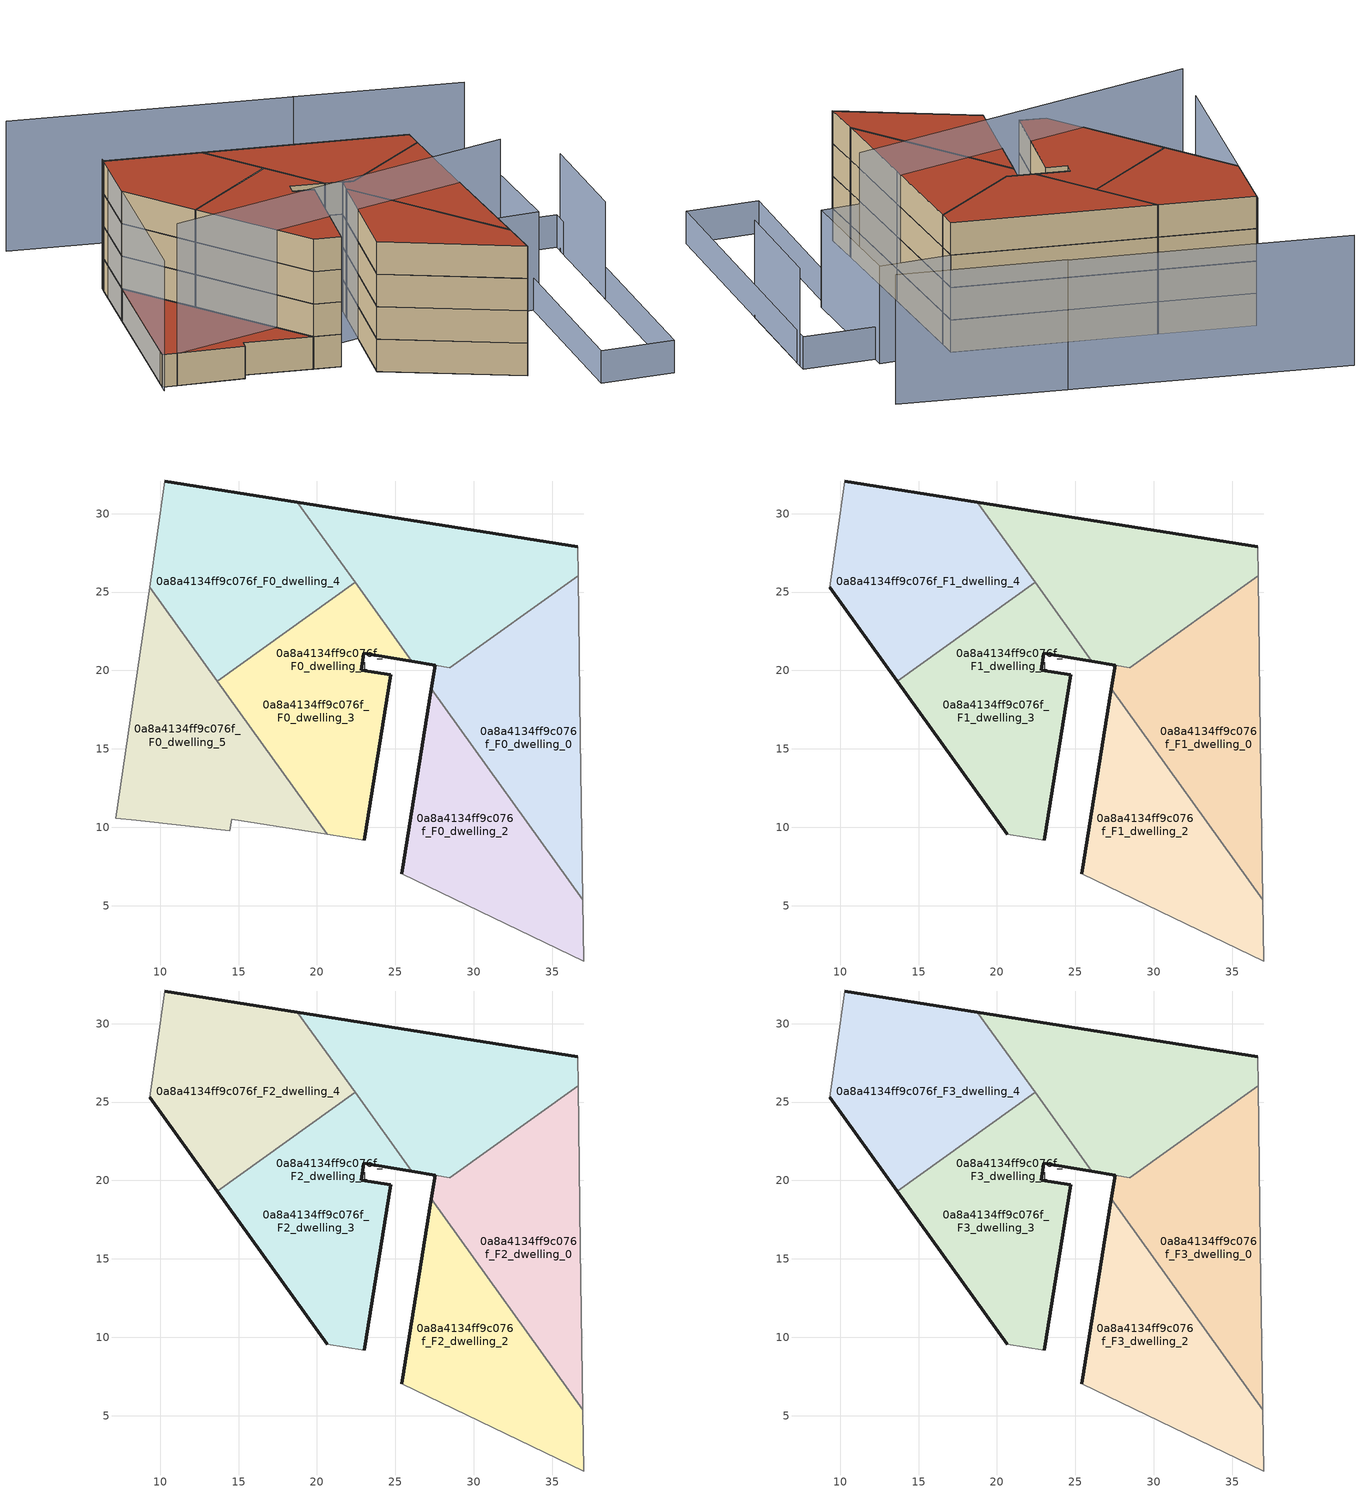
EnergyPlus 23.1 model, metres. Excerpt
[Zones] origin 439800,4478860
0a8a4134ff9c076f_F0_dwelling_0
 floor ground (EU_floor_Construction): 36.95,5.39 36.79,15.75 36.66,26.03 28.48,20.17 27.54,20.33 27.3,18.83 z0
 wall outside (EU_wall_Construction): 27.3,18.83 27.54,20.33 z0:3; 28.48,20.17,3 28.49,20.17,0 28.49,20.17,3
 wall adiabatic (EU_wall_Construction): 36.66,26.03 36.79,15.75 36.95,5.39 z0:3
 wall to 0a8a4134ff9c076f_F0_dwelling_2 (EU_wall_Construction): 36.95,5.39 27.3,18.83 z0:3
 wall to 0a8a4134ff9c076f_F0_dwelling_1 (EU_wall_Construction): 27.54,20.33 28.48,20.17 / 28.49,20.17 36.66,26.03 z0:3
0a8a4134ff9c076f_F0_dwelling_1
 floor ground (EU_floor_Construction): 23.01,9.16 24.7,19.71 22.82,20.02 23,21.08 26.05,20.57 22.44,25.61 13.64,19.3 20.65,9.54 z0; 36.66,26.03 36.63,27.9 18.76,30.74 26.05,20.57 28.49,20.17 z0; 22.44,25.61 18.76,30.74 10.3,32.09 9.32,25.32 13.64,19.3 z0
 wall outside (EU_wall_Construction): 27.54,20.33 26.05,20.57 / 18.76,30.74 36.63,27.9 z0:3; 28.48,20.17,3 28.49,20.17,0 28.48,20.17,0
 wall adiabatic (EU_wall_Construction): 36.63,27.9 36.66,26.03 z0:3
 wall to 0a8a4134ff9c076f_F0_dwelling_4 (EU_wall_Construction): 22.44,25.61 18.76,30.74 z0:3
 wall to 0a8a4134ff9c076f_F0_dwelling_3 (EU_wall_Construction): 26.05,20.57 22.44,25.61 z0:3
0a8a4134ff9c076f_F0_dwelling_2
 floor ground (EU_floor_Construction): 37.02,1.47 36.95,5.39 27.3,18.83 25.43,7.03 z0
 wall outside (EU_wall_Construction): 25.43,7.03 27.3,18.83 z0:3
 wall adiabatic (EU_wall_Construction): 36.95,5.39 37.02,1.47 25.43,7.03 z0:3
0a8a4134ff9c076f_F0_dwelling_3
 floor ground (EU_floor_Construction): 36.66,26.03 36.63,27.9 18.76,30.74 26.05,20.57 28.49,20.17 z0; 23.01,9.16 24.7,19.71 22.82,20.02 23,21.08 26.05,20.57 22.44,25.61 13.64,19.3 20.65,9.54 z0
 wall outside (EU_wall_Construction): 26.05,20.57 23,21.08 22.82,20.02 24.7,19.71 23.01,9.16 z0:3
 wall adiabatic (EU_wall_Construction): 23.01,9.16 20.65,9.54 z0:3
 wall to 0a8a4134ff9c076f_F0_dwelling_4 (EU_wall_Construction): 13.64,19.3 22.44,25.61 z0:3
 wall to 0a8a4134ff9c076f_F0_dwelling_5 (EU_wall_Construction): 20.65,9.54 13.64,19.3 z0:3
0a8a4134ff9c076f_F0_dwelling_4
 floor ground (EU_floor_Construction): 36.66,26.03 36.63,27.9 18.76,30.74 26.05,20.57 28.49,20.17 z0; 22.44,25.61 18.76,30.74 10.3,32.09 9.32,25.32 13.64,19.3 z0
 wall outside (EU_wall_Construction): 10.3,32.09 18.76,30.74 z0:3
 wall adiabatic (EU_wall_Construction): 9.32,25.32 10.3,32.09 z0:3
 wall to 0a8a4134ff9c076f_F0_dwelling_5 (EU_wall_Construction): 13.64,19.3 9.32,25.32 z0:3
0a8a4134ff9c076f_F0_dwelling_5
 floor ground (EU_floor_Construction): 20.65,9.54 9.32,25.32 7.17,10.59 8.47,10.45 14.43,9.77 14.56,10.5 z0
 wall adiabatic (EU_wall_Construction): 20.65,9.54 14.56,10.5 14.43,9.77 8.47,10.45 7.17,10.59 9.32,25.32 z0:3
 roof outside (EU_roof_Construction): 9.32,25.32 20.65,9.54 14.56,10.5 14.43,9.77 8.47,10.45 7.17,10.59 z3
0a8a4134ff9c076f_F1_dwelling_0
 floor to 0a8a4134ff9c076f_F0_dwelling_0 (EU_floor_Construction): 36.95,5.39 36.79,15.75 36.66,26.03 28.48,20.17 27.54,20.33 27.3,18.83 z3
 wall outside (EU_wall_Construction): 27.3,18.83 27.54,20.33 z3:6; 28.48,20.17,6 28.49,20.17,3 28.49,20.17,6
 wall adiabatic (EU_wall_Construction): 36.66,26.03 36.79,15.75 36.95,5.39 z3:6
 wall to 0a8a4134ff9c076f_F1_dwelling_2 (EU_wall_Construction): 36.95,5.39 27.3,18.83 z3:6
 wall to 0a8a4134ff9c076f_F1_dwelling_1 (EU_wall_Construction): 27.54,20.33 28.48,20.17 / 28.49,20.17 36.66,26.03 z3:6
0a8a4134ff9c076f_F1_dwelling_1
 floor to 0a8a4134ff9c076f_F0_dwelling_1 (EU_floor_Construction): 36.66,26.03 36.63,27.9 18.76,30.74 26.05,20.57 28.48,20.17 z3
 floor adiabatic (EU_floor_Construction): 22.44,25.61 18.76,30.74 10.3,32.09 9.32,25.32 13.64,19.3 z3; 23.01,9.16 24.7,19.71 22.82,20.02 23,21.08 26.05,20.57 22.44,25.61 13.64,19.3 20.65,9.54 z3
 wall outside (EU_wall_Construction): 27.54,20.33 26.05,20.57 / 18.76,30.74 36.63,27.9 z3:6; 28.48,20.17,6 28.49,20.17,3 28.48,20.17,3
 wall adiabatic (EU_wall_Construction): 36.63,27.9 36.66,26.03 z3:6
 wall to 0a8a4134ff9c076f_F1_dwelling_4 (EU_wall_Construction): 22.44,25.61 18.76,30.74 z3:6
 wall to 0a8a4134ff9c076f_F1_dwelling_3 (EU_wall_Construction): 26.05,20.57 22.44,25.61 z3:6
0a8a4134ff9c076f_F1_dwelling_2
 floor to 0a8a4134ff9c076f_F0_dwelling_2 (EU_floor_Construction): 37.01,1.47 36.95,5.39 27.3,18.83 25.43,7.03 z3
 wall outside (EU_wall_Construction): 25.43,7.03 27.3,18.83 z3:6
 wall adiabatic (EU_wall_Construction): 36.95,5.39 37.02,1.47 25.43,7.03 z3:6
0a8a4134ff9c076f_F1_dwelling_3
 floor to 0a8a4134ff9c076f_F0_dwelling_3 (EU_floor_Construction): 23.01,9.16 24.7,19.71 22.82,20.02 23,21.08 26.05,20.57 22.44,25.61 13.64,19.3 20.65,9.54 z3
 floor adiabatic (EU_floor_Construction): 36.66,26.03 36.63,27.9 18.76,30.74 26.05,20.57 28.49,20.17 z3
 wall outside (EU_wall_Construction): 20.65,9.54 13.64,19.3 / 26.05,20.57 23,21.08 22.82,20.02 24.7,19.71 23.01,9.16 z3:6
 wall adiabatic (EU_wall_Construction): 23.01,9.16 20.65,9.54 z3:6
 wall to 0a8a4134ff9c076f_F1_dwelling_4 (EU_wall_Construction): 13.64,19.3 22.44,25.61 z3:6
0a8a4134ff9c076f_F1_dwelling_4
 floor to 0a8a4134ff9c076f_F0_dwelling_4 (EU_floor_Construction): 36.66,26.03 36.63,27.9 18.76,30.74 26.05,20.57 28.48,20.17 z3; 22.44,25.61 18.76,30.74 10.3,32.09 9.32,25.32 13.64,19.3 z3
 wall outside (EU_wall_Construction): 10.3,32.09 18.76,30.74 / 13.64,19.3 9.32,25.32 z3:6
 wall adiabatic (EU_wall_Construction): 9.32,25.32 10.3,32.09 z3:6
0a8a4134ff9c076f_F2_dwelling_0
 floor to 0a8a4134ff9c076f_F1_dwelling_0 (EU_floor_Construction): 36.95,5.39 36.79,15.75 36.66,26.03 28.48,20.17 27.54,20.33 27.3,18.83 z6
 wall outside (EU_wall_Construction): 27.3,18.83 27.54,20.33 z6:9; 28.48,20.17,9 28.49,20.17,6 28.49,20.17,9
 wall adiabatic (EU_wall_Construction): 36.66,26.03 36.79,15.75 36.95,5.39 z6:9
 wall to 0a8a4134ff9c076f_F2_dwelling_2 (EU_wall_Construction): 36.95,5.39 27.3,18.83 z6:9
 wall to 0a8a4134ff9c076f_F2_dwelling_1 (EU_wall_Construction): 27.54,20.33 28.48,20.17 / 28.49,20.17 36.66,26.03 z6:9
0a8a4134ff9c076f_F2_dwelling_1
 floor to 0a8a4134ff9c076f_F1_dwelling_1 (EU_floor_Construction): 36.66,26.03 36.63,27.9 18.76,30.74 26.05,20.57 28.48,20.17 z6
 floor adiabatic (EU_floor_Construction): 22.44,25.61 18.76,30.74 10.3,32.09 9.32,25.32 13.64,19.3 z6; 23.01,9.16 24.7,19.71 22.82,20.02 23,21.08 26.05,20.57 22.44,25.61 13.64,19.3 20.65,9.54 z6
 wall outside (EU_wall_Construction): 27.54,20.33 26.05,20.57 / 18.76,30.74 36.63,27.9 z6:9; 28.48,20.17,9 28.49,20.17,6 28.48,20.17,6
 wall adiabatic (EU_wall_Construction): 36.63,27.9 36.66,26.03 z6:9
 wall to 0a8a4134ff9c076f_F2_dwelling_4 (EU_wall_Construction): 22.44,25.61 18.76,30.74 z6:9
 wall to 0a8a4134ff9c076f_F2_dwelling_3 (EU_wall_Construction): 26.05,20.57 22.44,25.61 z6:9
0a8a4134ff9c076f_F2_dwelling_2
 floor to 0a8a4134ff9c076f_F1_dwelling_2 (EU_floor_Construction): 37.01,1.47 36.95,5.39 27.3,18.83 25.43,7.03 z6
 wall outside (EU_wall_Construction): 25.43,7.03 27.3,18.83 z6:9
 wall adiabatic (EU_wall_Construction): 36.95,5.39 37.02,1.47 25.43,7.03 z6:9
0a8a4134ff9c076f_F2_dwelling_3
 floor to 0a8a4134ff9c076f_F1_dwelling_3 (EU_floor_Construction): 23.01,9.16 24.7,19.71 22.82,20.02 23,21.08 26.05,20.57 22.44,25.61 13.64,19.3 20.65,9.54 z6
 floor adiabatic (EU_floor_Construction): 36.66,26.03 36.63,27.9 18.76,30.74 26.05,20.57 28.49,20.17 z6
 wall outside (EU_wall_Construction): 20.65,9.54 13.64,19.3 / 26.05,20.57 23,21.08 22.82,20.02 24.7,19.71 23.01,9.16 z6:9
 wall adiabatic (EU_wall_Construction): 23.01,9.16 20.65,9.54 z6:9
 wall to 0a8a4134ff9c076f_F2_dwelling_4 (EU_wall_Construction): 13.64,19.3 22.44,25.61 z6:9
0a8a4134ff9c076f_F2_dwelling_4
 floor to 0a8a4134ff9c076f_F1_dwelling_4 (EU_floor_Construction): 36.66,26.03 36.63,27.9 18.76,30.74 26.05,20.57 28.48,20.17 z6; 22.44,25.61 18.76,30.74 10.3,32.09 9.32,25.32 13.64,19.3 z6
 wall outside (EU_wall_Construction): 10.3,32.09 18.76,30.74 / 13.64,19.3 9.32,25.32 z6:9
 wall adiabatic (EU_wall_Construction): 9.32,25.32 10.3,32.09 z6:9
0a8a4134ff9c076f_F3_dwelling_0
 floor to 0a8a4134ff9c076f_F2_dwelling_0 (EU_floor_Construction): 36.95,5.39 36.79,15.75 36.66,26.03 28.48,20.17 27.54,20.33 27.3,18.83 z9
 wall outside (EU_wall_Construction): 27.3,18.83 27.54,20.33 z9:12; 28.48,20.17,12 28.49,20.17,9 28.49,20.17,12
 wall adiabatic (EU_wall_Construction): 36.66,26.03 36.79,15.75 36.95,5.39 z9:12
 wall to 0a8a4134ff9c076f_F3_dwelling_2 (EU_wall_Construction): 36.95,5.39 27.3,18.83 z9:12
 wall to 0a8a4134ff9c076f_F3_dwelling_1 (EU_wall_Construction): 27.54,20.33 28.48,20.17 / 28.49,20.17 36.66,26.03 z9:12
 roof outside (EU_roof_Construction): 36.66,26.03 36.79,15.75 36.95,5.39 27.3,18.83 27.54,20.33 28.48,20.17 z12
0a8a4134ff9c076f_F3_dwelling_1
 floor to 0a8a4134ff9c076f_F2_dwelling_1 (EU_floor_Construction): 36.66,26.03 36.63,27.9 18.76,30.74 26.05,20.57 28.48,20.17 z9
 floor adiabatic (EU_floor_Construction): 22.44,25.61 18.76,30.74 10.3,32.09 9.32,25.32 13.64,19.3 z9; 23.01,9.16 24.7,19.71 22.82,20.02 23,21.08 26.05,20.57 22.44,25.61 13.64,19.3 20.65,9.54 z9
 wall outside (EU_wall_Construction): 27.54,20.33 26.05,20.57 / 18.76,30.74 36.63,27.9 z9:12; 28.48,20.17,12 28.49,20.17,9 28.48,20.17,9
 wall adiabatic (EU_wall_Construction): 36.63,27.9 36.66,26.03 z9:12
 wall to 0a8a4134ff9c076f_F3_dwelling_4 (EU_wall_Construction): 22.44,25.61 18.76,30.74 z9:12
 wall to 0a8a4134ff9c076f_F3_dwelling_3 (EU_wall_Construction): 26.05,20.57 22.44,25.61 z9:12
 roof outside (EU_roof_Construction): 22.44,25.61 26.05,20.57 23,21.08 22.82,20.02 24.7,19.71 23.01,9.16 20.65,9.54 13.64,19.3 z12; 36.63,27.9 36.66,26.03 28.48,20.17 26.05,20.57 18.76,30.74 z12; 18.76,30.74 22.44,25.61 13.64,19.3 9.32,25.32 10.3,32.09 z12
0a8a4134ff9c076f_F3_dwelling_2
 floor to 0a8a4134ff9c076f_F2_dwelling_2 (EU_floor_Construction): 37.01,1.47 36.95,5.39 27.3,18.83 25.43,7.03 z9
 wall outside (EU_wall_Construction): 25.43,7.03 27.3,18.83 z9:12
 wall adiabatic (EU_wall_Construction): 36.95,5.39 37.02,1.47 25.43,7.03 z9:12
 roof outside (EU_roof_Construction): 27.3,18.83 36.95,5.39 37.02,1.47 25.43,7.03 z12
0a8a4134ff9c076f_F3_dwelling_3
 floor to 0a8a4134ff9c076f_F2_dwelling_3 (EU_floor_Construction): 23.01,9.16 24.7,19.71 22.82,20.02 23,21.08 26.05,20.57 22.44,25.61 13.64,19.3 20.65,9.54 z9
 floor adiabatic (EU_floor_Construction): 36.66,26.03 36.63,27.9 18.76,30.74 26.05,20.57 28.49,20.17 z9
 wall outside (EU_wall_Construction): 20.65,9.54 13.64,19.3 / 26.05,20.57 23,21.08 22.82,20.02 24.7,19.71 23.01,9.16 z9:12
 wall adiabatic (EU_wall_Construction): 23.01,9.16 20.65,9.54 z9:12
 wall to 0a8a4134ff9c076f_F3_dwelling_4 (EU_wall_Construction): 13.64,19.3 22.44,25.61 z9:12
 roof outside (EU_roof_Construction): 22.44,25.61 26.05,20.57 23,21.08 22.82,20.02 24.7,19.71 23.01,9.16 20.65,9.54 13.64,19.3 z12; 36.63,27.9 36.66,26.03 28.48,20.17 26.05,20.57 18.76,30.74 z12
0a8a4134ff9c076f_F3_dwelling_4
 floor to 0a8a4134ff9c076f_F2_dwelling_4 (EU_floor_Construction): 36.66,26.03 36.63,27.9 18.76,30.74 26.05,20.57 28.48,20.17 z9; 22.44,25.61 18.76,30.74 10.3,32.09 9.32,25.32 13.64,19.3 z9
 wall outside (EU_wall_Construction): 10.3,32.09 18.76,30.74 / 13.64,19.3 9.32,25.32 z9:12
 wall adiabatic (EU_wall_Construction): 9.32,25.32 10.3,32.09 z9:12
 roof outside (EU_roof_Construction): 18.76,30.74 22.44,25.61 13.64,19.3 9.32,25.32 10.3,32.09 z12; 36.63,27.9 36.66,26.03 28.48,20.17 26.05,20.57 18.76,30.74 z12
shading: 8.47,10.45 40.84,17.46 z0:15; 49.69,26.69 48.84,-2.53 / 48.84,-2.53 42.27,-2.33 / 42.27,-2.33 43.12,26.88 / 43.12,26.88 49.69,26.69 z0:3; 49.34,14.65 49.67,25.79 / 43.17,27.96 43.29,14.68 / 43.29,14.68 36.76,14.62 / 36.76,14.62 36.63,27.9 / 36.63,27.9 43.17,27.96 z0:9; 10.36,32.46 7.06,9.84 / 30.47,39.11 5.76,43.13 / 45.2,36.72 30.38,39.13 z0:12
[Building]
EU S2 Campaign: North Axis=0; Terrain=City; Solar Distribution=FullExterior
[Site:Location]
Madrid: Latitude=40.5; Longitude=-3.5; Time Zone=1; Elevation=609
[SizingPeriod:WeatherFileDays]
AnnualSizingPeriod: Begin Month=1; Begin Day of Month=1; End Month=12; End Day of Month=31; Day of Week for Start Day=Monday; Use Weather File Daylight Saving Period=No; Use Weather File Rain and Snow Indicators=No
[MATERIAL]
EU_InternalMass_Material: Roughness=MediumRough; Thickness=0.1; Conductivity=1; Density=1800; Specific Heat=900; Thermal Absorptance=0.9; Solar Absorptance=0.7; Visible Absorptance=0.7
[MATERIAL:NOMASS] Roughness=MediumRough; Thermal Absorptance=0.9; Solar Absorptance=0.7; Visible Absorptance=0.7
Name | Thermal Resistance
EU_wall_NoMass | 0.609216
EU_roof_NoMass | 0.513268
EU_floor_NoMass | 0.568163
[CONSTRUCTION]
EU_wall_Construction: EU_wall_NoMass
EU_roof_Construction: EU_roof_NoMass
EU_floor_Construction: EU_floor_NoMass
EU_InternalMass_Construction: EU_InternalMass_Material
[ZONE] Type=1; Multiplier=1; Ceiling Height=autocalculate; Floor Area=autocalculate; Part of Total Floor Area=Yes
Name | Volume
0a8a4134ff9c076f_F0_dwelling_0; 0a8a4134ff9c076f_F1_dwelling_0; 0a8a4134ff9c076f_F2_dwelling_0; 0a8a4134ff9c076f_F3_dwelling_0 | 300.602
0a8a4134ff9c076f_F0_dwelling_1 | 919.126
0a8a4134ff9c076f_F1_dwelling_1; 0a8a4134ff9c076f_F2_dwelling_1; 0a8a4134ff9c076f_F3_dwelling_1 | 919.141
0a8a4134ff9c076f_F0_dwelling_2; 0a8a4134ff9c076f_F1_dwelling_2; 0a8a4134ff9c076f_F2_dwelling_2; 0a8a4134ff9c076f_F3_dwelling_2 | 276.287
0a8a4134ff9c076f_F0_dwelling_3; 0a8a4134ff9c076f_F1_dwelling_3; 0a8a4134ff9c076f_F2_dwelling_3; 0a8a4134ff9c076f_F3_dwelling_3 | 608.488
0a8a4134ff9c076f_F0_dwelling_4 | 608.439
0a8a4134ff9c076f_F1_dwelling_4; 0a8a4134ff9c076f_F2_dwelling_4; 0a8a4134ff9c076f_F3_dwelling_4 | 608.453
0a8a4134ff9c076f_F0_dwelling_5 | 299.192
[INTERNALMASS] Construction=EU_InternalMass_Construction
Name | Zone or ZoneList | Surface Area
0a8a4134ff9c076f_F0_dwelling_0_EU_InternalMass | 0a8a4134ff9c076f_F0_dwelling_0 | 100.204
0a8a4134ff9c076f_F0_dwelling_1_EU_InternalMass | 0a8a4134ff9c076f_F0_dwelling_1 | 99.2764
0a8a4134ff9c076f_F0_dwelling_2_EU_InternalMass | 0a8a4134ff9c076f_F0_dwelling_2 | 92.0968
0a8a4134ff9c076f_F0_dwelling_3_EU_InternalMass | 0a8a4134ff9c076f_F0_dwelling_3 | 103.563
0a8a4134ff9c076f_F0_dwelling_4_EU_InternalMass | 0a8a4134ff9c076f_F0_dwelling_4 | 103.547
0a8a4134ff9c076f_F0_dwelling_5_EU_InternalMass | 0a8a4134ff9c076f_F0_dwelling_5 | 99.7305
0a8a4134ff9c076f_F1_dwelling_0_EU_InternalMass | 0a8a4134ff9c076f_F1_dwelling_0 | 119.682
0a8a4134ff9c076f_F1_dwelling_1_EU_InternalMass | 0a8a4134ff9c076f_F1_dwelling_1 | 119.682
0a8a4134ff9c076f_F1_dwelling_2_EU_InternalMass | 0a8a4134ff9c076f_F1_dwelling_2 | 119.681
0a8a4134ff9c076f_F1_dwelling_3_EU_InternalMass | 0a8a4134ff9c076f_F1_dwelling_3 | 119.686
0a8a4134ff9c076f_F1_dwelling_4_EU_InternalMass | 0a8a4134ff9c076f_F1_dwelling_4 | 119.686
0a8a4134ff9c076f_F2_dwelling_0_EU_InternalMass | 0a8a4134ff9c076f_F2_dwelling_0 | 119.682
0a8a4134ff9c076f_F2_dwelling_1_EU_InternalMass | 0a8a4134ff9c076f_F2_dwelling_1 | 119.682
0a8a4134ff9c076f_F2_dwelling_2_EU_InternalMass | 0a8a4134ff9c076f_F2_dwelling_2 | 119.681
0a8a4134ff9c076f_F2_dwelling_3_EU_InternalMass | 0a8a4134ff9c076f_F2_dwelling_3 | 119.686
0a8a4134ff9c076f_F2_dwelling_4_EU_InternalMass | 0a8a4134ff9c076f_F2_dwelling_4 | 119.686
0a8a4134ff9c076f_F3_dwelling_0_EU_InternalMass | 0a8a4134ff9c076f_F3_dwelling_0 | 119.682
0a8a4134ff9c076f_F3_dwelling_1_EU_InternalMass | 0a8a4134ff9c076f_F3_dwelling_1 | 119.682
0a8a4134ff9c076f_F3_dwelling_2_EU_InternalMass | 0a8a4134ff9c076f_F3_dwelling_2 | 119.681
0a8a4134ff9c076f_F3_dwelling_3_EU_InternalMass | 0a8a4134ff9c076f_F3_dwelling_3 | 119.686
0a8a4134ff9c076f_F3_dwelling_4_EU_InternalMass | 0a8a4134ff9c076f_F3_dwelling_4 | 119.686
[OTHEREQUIPMENT] Fuel Type=Electricity; Design Level Calculation Method=Watts/Area; Power per Zone Floor Area=1; Fraction Latent=0; Fraction Radiant=0; Fraction Lost=0; Carbon Dioxide Generation Rate=0; EndUse Subcategory=EU_Step8_InternalGains
Name | Zone or ZoneList or Space or SpaceList | Schedule
EU_Step8_InternalGain_0a8a4134ff9c076f_F0_dwelling_0_f000 | 0a8a4134ff9c076f_F0_dwelling_0 | EU_Step8_GainSchedule_0a8a4134ff9c076f_F0_dwelling_0_f000
EU_Step8_InternalGain_0a8a4134ff9c076f_F0_dwelling_1_f000 | 0a8a4134ff9c076f_F0_dwelling_1 | EU_Step8_GainSchedule_0a8a4134ff9c076f_F0_dwelling_1_f000
EU_Step8_InternalGain_0a8a4134ff9c076f_F0_dwelling_2_f000 | 0a8a4134ff9c076f_F0_dwelling_2 | EU_Step8_GainSchedule_0a8a4134ff9c076f_F0_dwelling_2_f000
EU_Step8_InternalGain_0a8a4134ff9c076f_F0_dwelling_3_f000 | 0a8a4134ff9c076f_F0_dwelling_3 | EU_Step8_GainSchedule_0a8a4134ff9c076f_F0_dwelling_3_f000
EU_Step8_InternalGain_0a8a4134ff9c076f_F0_dwelling_4_f000 | 0a8a4134ff9c076f_F0_dwelling_4 | EU_Step8_GainSchedule_0a8a4134ff9c076f_F0_dwelling_4_f000
EU_Step8_InternalGain_0a8a4134ff9c076f_F0_dwelling_5_f000 | 0a8a4134ff9c076f_F0_dwelling_5 | EU_Step8_GainSchedule_0a8a4134ff9c076f_F0_dwelling_5_f000
EU_Step8_InternalGain_0a8a4134ff9c076f_F1_dwelling_0_f000 | 0a8a4134ff9c076f_F1_dwelling_0 | EU_Step8_GainSchedule_0a8a4134ff9c076f_F1_dwelling_0_f000
EU_Step8_InternalGain_0a8a4134ff9c076f_F1_dwelling_1_f000 | 0a8a4134ff9c076f_F1_dwelling_1 | EU_Step8_GainSchedule_0a8a4134ff9c076f_F1_dwelling_1_f000
EU_Step8_InternalGain_0a8a4134ff9c076f_F1_dwelling_2_f000 | 0a8a4134ff9c076f_F1_dwelling_2 | EU_Step8_GainSchedule_0a8a4134ff9c076f_F1_dwelling_2_f000
EU_Step8_InternalGain_0a8a4134ff9c076f_F1_dwelling_3_f000 | 0a8a4134ff9c076f_F1_dwelling_3 | EU_Step8_GainSchedule_0a8a4134ff9c076f_F1_dwelling_3_f000
EU_Step8_InternalGain_0a8a4134ff9c076f_F1_dwelling_4_f000 | 0a8a4134ff9c076f_F1_dwelling_4 | EU_Step8_GainSchedule_0a8a4134ff9c076f_F1_dwelling_4_f000
EU_Step8_InternalGain_0a8a4134ff9c076f_F2_dwelling_0_f000 | 0a8a4134ff9c076f_F2_dwelling_0 | EU_Step8_GainSchedule_0a8a4134ff9c076f_F2_dwelling_0_f000
EU_Step8_InternalGain_0a8a4134ff9c076f_F2_dwelling_1_f000 | 0a8a4134ff9c076f_F2_dwelling_1 | EU_Step8_GainSchedule_0a8a4134ff9c076f_F2_dwelling_1_f000
EU_Step8_InternalGain_0a8a4134ff9c076f_F2_dwelling_2_f000 | 0a8a4134ff9c076f_F2_dwelling_2 | EU_Step8_GainSchedule_0a8a4134ff9c076f_F2_dwelling_2_f000
EU_Step8_InternalGain_0a8a4134ff9c076f_F2_dwelling_3_f000 | 0a8a4134ff9c076f_F2_dwelling_3 | EU_Step8_GainSchedule_0a8a4134ff9c076f_F2_dwelling_3_f000
EU_Step8_InternalGain_0a8a4134ff9c076f_F2_dwelling_4_f000 | 0a8a4134ff9c076f_F2_dwelling_4 | EU_Step8_GainSchedule_0a8a4134ff9c076f_F2_dwelling_4_f000
EU_Step8_InternalGain_0a8a4134ff9c076f_F3_dwelling_0_f000 | 0a8a4134ff9c076f_F3_dwelling_0 | EU_Step8_GainSchedule_0a8a4134ff9c076f_F3_dwelling_0_f000
EU_Step8_InternalGain_0a8a4134ff9c076f_F3_dwelling_1_f000 | 0a8a4134ff9c076f_F3_dwelling_1 | EU_Step8_GainSchedule_0a8a4134ff9c076f_F3_dwelling_1_f000
EU_Step8_InternalGain_0a8a4134ff9c076f_F3_dwelling_2_f000 | 0a8a4134ff9c076f_F3_dwelling_2 | EU_Step8_GainSchedule_0a8a4134ff9c076f_F3_dwelling_2_f000
EU_Step8_InternalGain_0a8a4134ff9c076f_F3_dwelling_3_f000 | 0a8a4134ff9c076f_F3_dwelling_3 | EU_Step8_GainSchedule_0a8a4134ff9c076f_F3_dwelling_3_f000
EU_Step8_InternalGain_0a8a4134ff9c076f_F3_dwelling_4_f000 | 0a8a4134ff9c076f_F3_dwelling_4 | EU_Step8_GainSchedule_0a8a4134ff9c076f_F3_dwelling_4_f000
[ZONEVENTILATION:DESIGNFLOWRATE] Schedule=EU_AlwaysOn; Design Flow Rate Calculation Method=AirChanges/Hour; Air Changes per Hour=0.752966; Ventilation Type=Natural; Fan Pressure Rise=0; Fan Total Efficiency=1; Constant Term Coefficient=1; Temperature Term Coefficient=0; Velocity Term Coefficient=0; Velocity Squared Term Coefficient=0; Minimum Indoor Temperature=-100; Maximum Indoor Temperature=100; Delta Temperature=-100; Minimum Outdoor Temperature=-100; Maximum Outdoor Temperature=100; Maximum Wind Speed=40
Name | Zone or ZoneList or Space or SpaceList
EU_ConstantAir_0a8a4134ff9c076f_F0_dwelling_0 | 0a8a4134ff9c076f_F0_dwelling_0
EU_ConstantAir_0a8a4134ff9c076f_F0_dwelling_1 | 0a8a4134ff9c076f_F0_dwelling_1
EU_ConstantAir_0a8a4134ff9c076f_F0_dwelling_2 | 0a8a4134ff9c076f_F0_dwelling_2
EU_ConstantAir_0a8a4134ff9c076f_F0_dwelling_3 | 0a8a4134ff9c076f_F0_dwelling_3
EU_ConstantAir_0a8a4134ff9c076f_F0_dwelling_4 | 0a8a4134ff9c076f_F0_dwelling_4
EU_ConstantAir_0a8a4134ff9c076f_F0_dwelling_5 | 0a8a4134ff9c076f_F0_dwelling_5
EU_ConstantAir_0a8a4134ff9c076f_F1_dwelling_0 | 0a8a4134ff9c076f_F1_dwelling_0
EU_ConstantAir_0a8a4134ff9c076f_F1_dwelling_1 | 0a8a4134ff9c076f_F1_dwelling_1
EU_ConstantAir_0a8a4134ff9c076f_F1_dwelling_2 | 0a8a4134ff9c076f_F1_dwelling_2
EU_ConstantAir_0a8a4134ff9c076f_F1_dwelling_3 | 0a8a4134ff9c076f_F1_dwelling_3
EU_ConstantAir_0a8a4134ff9c076f_F1_dwelling_4 | 0a8a4134ff9c076f_F1_dwelling_4
EU_ConstantAir_0a8a4134ff9c076f_F2_dwelling_0 | 0a8a4134ff9c076f_F2_dwelling_0
EU_ConstantAir_0a8a4134ff9c076f_F2_dwelling_1 | 0a8a4134ff9c076f_F2_dwelling_1
EU_ConstantAir_0a8a4134ff9c076f_F2_dwelling_2 | 0a8a4134ff9c076f_F2_dwelling_2
EU_ConstantAir_0a8a4134ff9c076f_F2_dwelling_3 | 0a8a4134ff9c076f_F2_dwelling_3
EU_ConstantAir_0a8a4134ff9c076f_F2_dwelling_4 | 0a8a4134ff9c076f_F2_dwelling_4
EU_ConstantAir_0a8a4134ff9c076f_F3_dwelling_0 | 0a8a4134ff9c076f_F3_dwelling_0
EU_ConstantAir_0a8a4134ff9c076f_F3_dwelling_1 | 0a8a4134ff9c076f_F3_dwelling_1
EU_ConstantAir_0a8a4134ff9c076f_F3_dwelling_2 | 0a8a4134ff9c076f_F3_dwelling_2
EU_ConstantAir_0a8a4134ff9c076f_F3_dwelling_3 | 0a8a4134ff9c076f_F3_dwelling_3
EU_ConstantAir_0a8a4134ff9c076f_F3_dwelling_4 | 0a8a4134ff9c076f_F3_dwelling_4
[HVACTEMPLATE:THERMOSTAT] Constant Heating Setpoint=20; Constant Cooling Setpoint=50
EU_HeatOnly_0a8a4134ff9c076f_F0_dwelling_0; EU_HeatOnly_0a8a4134ff9c076f_F0_dwelling_1; EU_HeatOnly_0a8a4134ff9c076f_F0_dwelling_2; EU_HeatOnly_0a8a4134ff9c076f_F0_dwelling_3; EU_HeatOnly_0a8a4134ff9c076f_F0_dwelling_4; EU_HeatOnly_0a8a4134ff9c076f_F0_dwelling_5; EU_HeatOnly_0a8a4134ff9c076f_F1_dwelling_0; EU_HeatOnly_0a8a4134ff9c076f_F1_dwelling_1; EU_HeatOnly_0a8a4134ff9c076f_F1_dwelling_2; EU_HeatOnly_0a8a4134ff9c076f_F1_dwelling_3; EU_HeatOnly_0a8a4134ff9c076f_F1_dwelling_4; EU_HeatOnly_0a8a4134ff9c076f_F2_dwelling_0; EU_HeatOnly_0a8a4134ff9c076f_F2_dwelling_1; EU_HeatOnly_0a8a4134ff9c076f_F2_dwelling_2; EU_HeatOnly_0a8a4134ff9c076f_F2_dwelling_3; EU_HeatOnly_0a8a4134ff9c076f_F2_dwelling_4; EU_HeatOnly_0a8a4134ff9c076f_F3_dwelling_0; EU_HeatOnly_0a8a4134ff9c076f_F3_dwelling_1; EU_HeatOnly_0a8a4134ff9c076f_F3_dwelling_2; EU_HeatOnly_0a8a4134ff9c076f_F3_dwelling_3; EU_HeatOnly_0a8a4134ff9c076f_F3_dwelling_4
[HVACTEMPLATE:ZONE:IDEALLOADSAIRSYSTEM] System Availability Schedule=EU_AlwaysOn; Maximum Heating Supply Air Temperature=50; Minimum Cooling Supply Air Temperature=13; Maximum Heating Supply Air Humidity Ratio=0.0156; Minimum Cooling Supply Air Humidity Ratio=0.0077; Heating Limit=NoLimit; Cooling Limit=NoLimit; Heating Availability Schedule=EU_AlwaysOn; Cooling Availability Schedule=EU_CoolingOff; Dehumidification Control Type=ConstantSensibleHeatRatio; Cooling Sensible Heat Ratio=0.7; Dehumidification Setpoint=60; Humidification Control Type=None; Humidification Setpoint=30; Outdoor Air Method=None; Outdoor Air Flow Rate per Person=0.00944; Outdoor Air Flow Rate per Zone Floor Area=0; Outdoor Air Flow Rate per Zone=0; Demand Controlled Ventilation Type=None; Outdoor Air Economizer Type=NoEconomizer; Heat Recovery Type=None; Sensible Heat Recovery Effectiveness=0.7; Latent Heat Recovery Effectiveness=0.65
Name | Template Thermostat
0a8a4134ff9c076f_F0_dwelling_0 | EU_HeatOnly_0a8a4134ff9c076f_F0_dwelling_0
0a8a4134ff9c076f_F0_dwelling_1 | EU_HeatOnly_0a8a4134ff9c076f_F0_dwelling_1
0a8a4134ff9c076f_F0_dwelling_2 | EU_HeatOnly_0a8a4134ff9c076f_F0_dwelling_2
0a8a4134ff9c076f_F0_dwelling_3 | EU_HeatOnly_0a8a4134ff9c076f_F0_dwelling_3
0a8a4134ff9c076f_F0_dwelling_4 | EU_HeatOnly_0a8a4134ff9c076f_F0_dwelling_4
0a8a4134ff9c076f_F0_dwelling_5 | EU_HeatOnly_0a8a4134ff9c076f_F0_dwelling_5
0a8a4134ff9c076f_F1_dwelling_0 | EU_HeatOnly_0a8a4134ff9c076f_F1_dwelling_0
0a8a4134ff9c076f_F1_dwelling_1 | EU_HeatOnly_0a8a4134ff9c076f_F1_dwelling_1
0a8a4134ff9c076f_F1_dwelling_2 | EU_HeatOnly_0a8a4134ff9c076f_F1_dwelling_2
0a8a4134ff9c076f_F1_dwelling_3 | EU_HeatOnly_0a8a4134ff9c076f_F1_dwelling_3
0a8a4134ff9c076f_F1_dwelling_4 | EU_HeatOnly_0a8a4134ff9c076f_F1_dwelling_4
0a8a4134ff9c076f_F2_dwelling_0 | EU_HeatOnly_0a8a4134ff9c076f_F2_dwelling_0
0a8a4134ff9c076f_F2_dwelling_1 | EU_HeatOnly_0a8a4134ff9c076f_F2_dwelling_1
0a8a4134ff9c076f_F2_dwelling_2 | EU_HeatOnly_0a8a4134ff9c076f_F2_dwelling_2
0a8a4134ff9c076f_F2_dwelling_3 | EU_HeatOnly_0a8a4134ff9c076f_F2_dwelling_3
0a8a4134ff9c076f_F2_dwelling_4 | EU_HeatOnly_0a8a4134ff9c076f_F2_dwelling_4
0a8a4134ff9c076f_F3_dwelling_0 | EU_HeatOnly_0a8a4134ff9c076f_F3_dwelling_0
0a8a4134ff9c076f_F3_dwelling_1 | EU_HeatOnly_0a8a4134ff9c076f_F3_dwelling_1
0a8a4134ff9c076f_F3_dwelling_2 | EU_HeatOnly_0a8a4134ff9c076f_F3_dwelling_2
0a8a4134ff9c076f_F3_dwelling_3 | EU_HeatOnly_0a8a4134ff9c076f_F3_dwelling_3
0a8a4134ff9c076f_F3_dwelling_4 | EU_HeatOnly_0a8a4134ff9c076f_F3_dwelling_4
[SIZING:ZONE] Zone Cooling Design Supply Air Temperature Input Method=SupplyAirTemperature; Zone Cooling Design Supply Air Temperature=13; Zone Heating Design Supply Air Temperature Input Method=SupplyAirTemperature; Zone Heating Design Supply Air Temperature=50; Zone Cooling Design Supply Air Humidity Ratio=0.008; Zone Heating Design Supply Air Humidity Ratio=0.008; Cooling Design Air Flow Method=DesignDay; Cooling Design Air Flow Rate=0; Cooling Minimum Air Flow per Zone Floor Area=0.000762; Cooling Minimum Air Flow=0; Cooling Minimum Air Flow Fraction=0.2; Heating Design Air Flow Method=DesignDay; Heating Design Air Flow Rate=0; Heating Maximum Air Flow per Zone Floor Area=0.002032; Heating Maximum Air Flow=0.141576; Heating Maximum Air Flow Fraction=0.3; Account for Dedicated Outdoor Air System=No; Dedicated Outdoor Air System Control Strategy=NeutralSupplyAir; Dedicated Outdoor Air Low Setpoint Temperature for Design=autosize; Dedicated Outdoor Air High Setpoint Temperature for Design=autosize; Zone Load Sizing Method=Sensible Load Only No Latent Load; Zone Latent Cooling Design Supply Air Humidity Ratio Input Method=HumidityRatioDifference; Zone Cooling Design Supply Air Humidity Ratio Difference=0.005; Zone Latent Heating Design Supply Air Humidity Ratio Input Method=HumidityRatioDifference; Zone Humidification Design Supply Air Humidity Ratio Difference=0.005
0a8a4134ff9c076f_F0_dwelling_0; 0a8a4134ff9c076f_F0_dwelling_1; 0a8a4134ff9c076f_F0_dwelling_2; 0a8a4134ff9c076f_F0_dwelling_3; 0a8a4134ff9c076f_F0_dwelling_4; 0a8a4134ff9c076f_F0_dwelling_5; 0a8a4134ff9c076f_F1_dwelling_0; 0a8a4134ff9c076f_F1_dwelling_1; 0a8a4134ff9c076f_F1_dwelling_2; 0a8a4134ff9c076f_F1_dwelling_3; 0a8a4134ff9c076f_F1_dwelling_4; 0a8a4134ff9c076f_F2_dwelling_0; 0a8a4134ff9c076f_F2_dwelling_1; 0a8a4134ff9c076f_F2_dwelling_2; 0a8a4134ff9c076f_F2_dwelling_3; 0a8a4134ff9c076f_F2_dwelling_4; 0a8a4134ff9c076f_F3_dwelling_0; 0a8a4134ff9c076f_F3_dwelling_1; 0a8a4134ff9c076f_F3_dwelling_2; 0a8a4134ff9c076f_F3_dwelling_3; 0a8a4134ff9c076f_F3_dwelling_4
[SCHEDULE:CONSTANT]
Name | Hourly Value
EU_AlwaysOn | 1
EU_CoolingOff | 0
[SCHEDULE:FILE] Column Number=1; Rows to Skip at Top=0; Number of Hours of Data=8760; Column Separator=Comma; Interpolate to Timestep=No; Minutes per Item=60; Adjust Schedule for Daylight Savings=Yes
Name | File
EU_Step8_GainSchedule_0a8a4134ff9c076f_F0_dwelling_0_f000 | ../../schedules/0a8a4134ff9c076f/0a8a4134ff9c076f_F0_dwelling_0_f000_gain.csv
EU_Step8_GainSchedule_0a8a4134ff9c076f_F0_dwelling_1_f000 | ../../schedules/0a8a4134ff9c076f/0a8a4134ff9c076f_F0_dwelling_1_f000_gain.csv
EU_Step8_GainSchedule_0a8a4134ff9c076f_F0_dwelling_2_f000 | ../../schedules/0a8a4134ff9c076f/0a8a4134ff9c076f_F0_dwelling_2_f000_gain.csv
EU_Step8_GainSchedule_0a8a4134ff9c076f_F0_dwelling_3_f000 | ../../schedules/0a8a4134ff9c076f/0a8a4134ff9c076f_F0_dwelling_3_f000_gain.csv
EU_Step8_GainSchedule_0a8a4134ff9c076f_F0_dwelling_4_f000 | ../../schedules/0a8a4134ff9c076f/0a8a4134ff9c076f_F0_dwelling_4_f000_gain.csv
EU_Step8_GainSchedule_0a8a4134ff9c076f_F0_dwelling_5_f000 | ../../schedules/0a8a4134ff9c076f/0a8a4134ff9c076f_F0_dwelling_5_f000_gain.csv
EU_Step8_GainSchedule_0a8a4134ff9c076f_F1_dwelling_0_f000 | ../../schedules/0a8a4134ff9c076f/0a8a4134ff9c076f_F1_dwelling_0_f000_gain.csv
EU_Step8_GainSchedule_0a8a4134ff9c076f_F1_dwelling_1_f000 | ../../schedules/0a8a4134ff9c076f/0a8a4134ff9c076f_F1_dwelling_1_f000_gain.csv
EU_Step8_GainSchedule_0a8a4134ff9c076f_F1_dwelling_2_f000 | ../../schedules/0a8a4134ff9c076f/0a8a4134ff9c076f_F1_dwelling_2_f000_gain.csv
EU_Step8_GainSchedule_0a8a4134ff9c076f_F1_dwelling_3_f000 | ../../schedules/0a8a4134ff9c076f/0a8a4134ff9c076f_F1_dwelling_3_f000_gain.csv
EU_Step8_GainSchedule_0a8a4134ff9c076f_F1_dwelling_4_f000 | ../../schedules/0a8a4134ff9c076f/0a8a4134ff9c076f_F1_dwelling_4_f000_gain.csv
EU_Step8_GainSchedule_0a8a4134ff9c076f_F2_dwelling_0_f000 | ../../schedules/0a8a4134ff9c076f/0a8a4134ff9c076f_F2_dwelling_0_f000_gain.csv
EU_Step8_GainSchedule_0a8a4134ff9c076f_F2_dwelling_1_f000 | ../../schedules/0a8a4134ff9c076f/0a8a4134ff9c076f_F2_dwelling_1_f000_gain.csv
EU_Step8_GainSchedule_0a8a4134ff9c076f_F2_dwelling_2_f000 | ../../schedules/0a8a4134ff9c076f/0a8a4134ff9c076f_F2_dwelling_2_f000_gain.csv
EU_Step8_GainSchedule_0a8a4134ff9c076f_F2_dwelling_3_f000 | ../../schedules/0a8a4134ff9c076f/0a8a4134ff9c076f_F2_dwelling_3_f000_gain.csv
EU_Step8_GainSchedule_0a8a4134ff9c076f_F2_dwelling_4_f000 | ../../schedules/0a8a4134ff9c076f/0a8a4134ff9c076f_F2_dwelling_4_f000_gain.csv
EU_Step8_GainSchedule_0a8a4134ff9c076f_F3_dwelling_0_f000 | ../../schedules/0a8a4134ff9c076f/0a8a4134ff9c076f_F3_dwelling_0_f000_gain.csv
EU_Step8_GainSchedule_0a8a4134ff9c076f_F3_dwelling_1_f000 | ../../schedules/0a8a4134ff9c076f/0a8a4134ff9c076f_F3_dwelling_1_f000_gain.csv
EU_Step8_GainSchedule_0a8a4134ff9c076f_F3_dwelling_2_f000 | ../../schedules/0a8a4134ff9c076f/0a8a4134ff9c076f_F3_dwelling_2_f000_gain.csv
EU_Step8_GainSchedule_0a8a4134ff9c076f_F3_dwelling_3_f000 | ../../schedules/0a8a4134ff9c076f/0a8a4134ff9c076f_F3_dwelling_3_f000_gain.csv
EU_Step8_GainSchedule_0a8a4134ff9c076f_F3_dwelling_4_f000 | ../../schedules/0a8a4134ff9c076f/0a8a4134ff9c076f_F3_dwelling_4_f000_gain.csv
